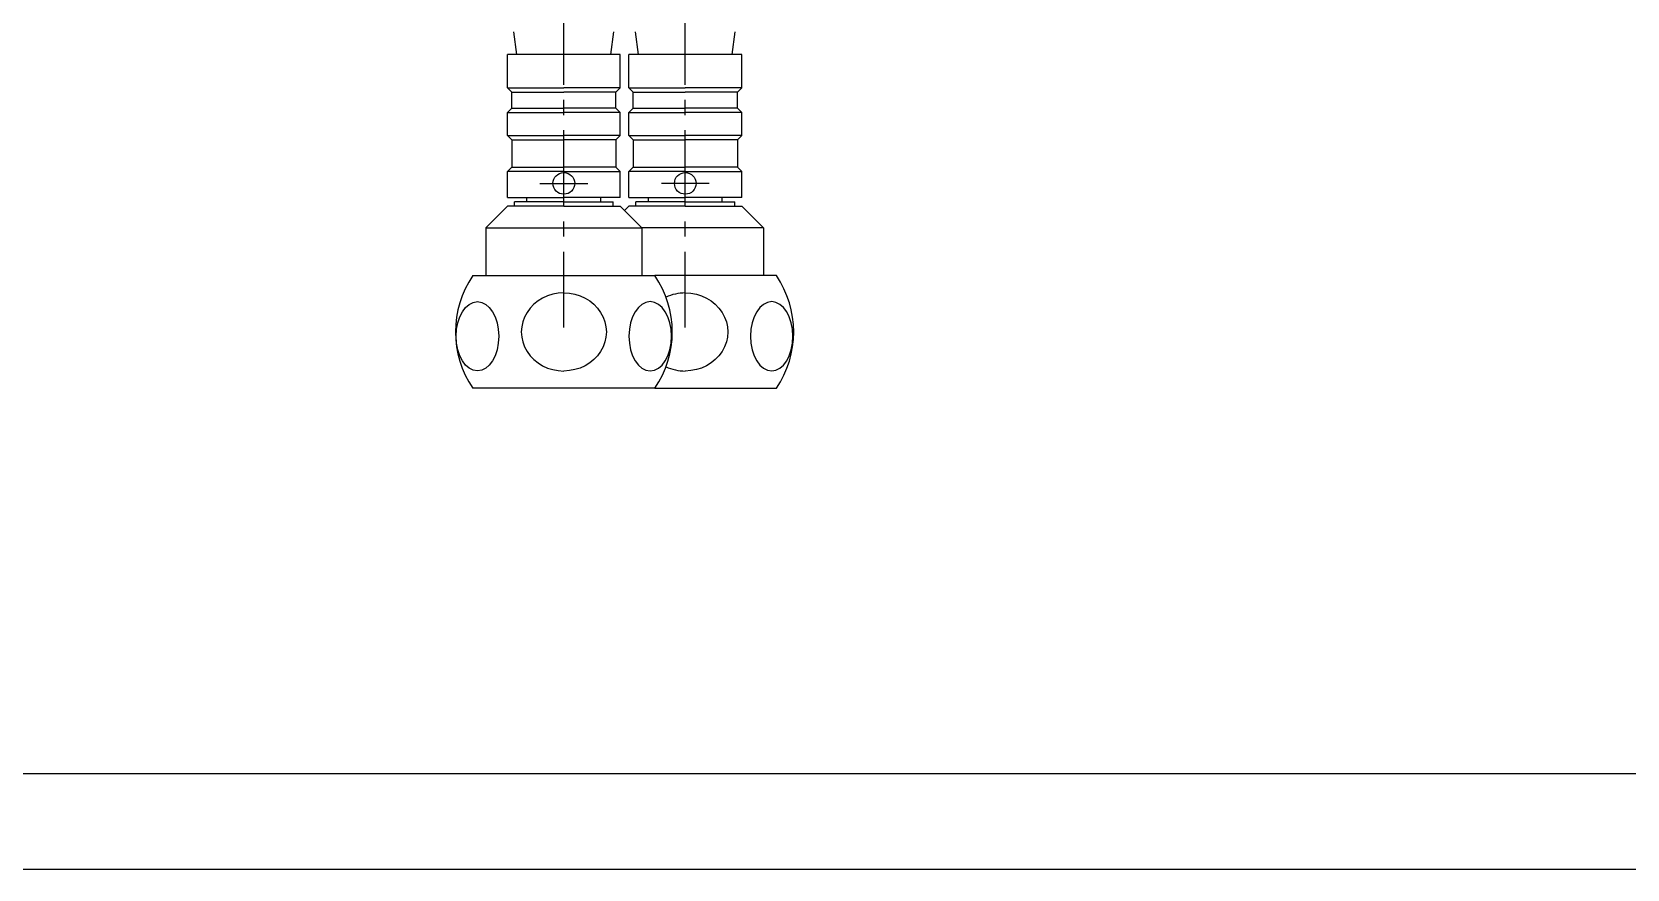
# Model space of a CAD drawing. Extents: x 16515 to 17109, y -53332 to -52912.
# Drawn here: x 16618.8 to 16802.7, y -53331.6 to -53235.1 of the extents above; entities that cross this region are included whole.
import ezdxf

# ---------------------------------------------------------------- set-up
doc = ezdxf.new("R2010")
doc.units = 0
doc.header["$LTSCALE"] = 7
doc.header["$MEASUREMENT"] = 0
doc.linetypes.add('CENTER', pattern=[2, 1.25, -0.25, 0.25, -0.25])
doc.layers.get('0').update_dxf_attribs({"color": 2, "linetype": 'CONTINUOUS'})
for name, color, linetype in [('CL', 1, 'CENTER'), ('DWG', 7, 'CONTINUOUS'), ('TXT', 4, 'CONTINUOUS')]:
    doc.layers.add(name, color=color, linetype=linetype)

# ---------------------------------------------------------------- blocks, each defined once
blk = doc.blocks.new('BORDER')
blk.add_line((0, 0), (1, 0))

msp = doc.modelspace()

# ---------------------------------------------------------------- linework, layer by layer
at = {"linetype": 'CENTER'}
for p, q in [((16677.41, -53252.53), (16682.91, -53252.53)), ((16696.91, -53252.53), (16691.41, -53252.53))]:
    msp.add_line(p, q, dxfattribs=at)
at = {"layer": 'CL'}
for p, q in [((16680.16, -53269.16), (16680.16, -53169.03)), ((16694.16, -53269.16), (16694.16, -53169.03))]:
    msp.add_line(p, q, dxfattribs=at)
at = {"layer": 'DWG'}
for p, q in [((16674.76, -53237.66), (16674.41, -53235.06)), ((16685.56, -53237.66), (16685.91, -53235.06)), ((16688.76, -53237.66), (16688.41, -53235.06)), ((16699.56, -53237.66), (16699.91, -53235.06)), ((16686.66, -53237.66), (16673.66, -53237.66)), ((16673.66, -53241.5), (16673.66, -53237.67)), ((16686.66, -53241.5), (16686.66, -53237.67)), ((16700.66, -53237.66), (16687.66, -53237.66)), ((16687.66, -53241.5), (16687.66, -53237.67)), ((16700.66, -53241.5), (16700.66, -53237.67)), ((16673.66, -53241.5), (16674.16, -53242)), ((16673.66, -53241.5), (16680.16, -53241.5)), ((16674.16, -53243.84), (16674.16, -53242)), ((16674.16, -53242), (16680.16, -53242)), ((16686.66, -53241.5), (16680.16, -53241.5)), ((16686.16, -53242), (16680.16, -53242)), ((16686.66, -53241.5), (16686.16, -53242)), ((16686.16, -53243.84), (16686.16, -53242)), ((16687.66, -53241.5), (16694.16, -53241.5)), ((16687.66, -53241.5), (16688.16, -53242)), ((16688.16, -53242), (16694.16, -53242)), ((16688.16, -53243.84), (16688.16, -53242)), ((16700.66, -53241.5), (16694.16, -53241.5)), ((16700.16, -53242), (16694.16, -53242)), ((16700.66, -53241.5), (16700.16, -53242)), ((16700.16, -53243.84), (16700.16, -53242)), ((16673.66, -53244.34), (16674.16, -53243.84)), ((16673.66, -53247), (16673.66, -53244.34)), ((16673.66, -53244.34), (16680.16, -53244.34)), ((16674.16, -53243.84), (16680.16, -53243.84)), ((16686.16, -53243.84), (16680.16, -53243.84)), ((16686.66, -53244.34), (16680.16, -53244.34)), ((16686.66, -53244.34), (16686.16, -53243.84)), ((16686.66, -53247), (16686.66, -53244.34)), ((16687.66, -53244.34), (16688.16, -53243.84)), ((16687.66, -53244.34), (16694.16, -53244.34)), ((16687.66, -53247), (16687.66, -53244.34)), ((16688.16, -53243.84), (16694.16, -53243.84)), ((16700.16, -53243.84), (16694.16, -53243.84)), ((16700.66, -53244.34), (16694.16, -53244.34)), ((16700.66, -53244.34), (16700.16, -53243.84)), ((16700.66, -53247), (16700.66, -53244.34)), ((16673.66, -53247), (16674.16, -53247.5)), ((16673.66, -53247), (16680.16, -53247)), ((16674.16, -53247.5), (16674.16, -53250.67)), ((16674.16, -53247.5), (16680.16, -53247.5)), ((16686.66, -53247), (16680.16, -53247)), ((16686.16, -53247.5), (16680.16, -53247.5)), ((16686.66, -53247), (16686.16, -53247.5)), ((16686.16, -53247.5), (16686.16, -53250.67)), ((16687.66, -53247), (16694.16, -53247)), ((16687.66, -53247), (16688.16, -53247.5)), ((16688.16, -53247.5), (16694.16, -53247.5)), ((16688.16, -53247.5), (16688.16, -53250.67)), ((16700.66, -53247), (16694.16, -53247)), ((16700.16, -53247.5), (16694.16, -53247.5)), ((16700.66, -53247), (16700.16, -53247.5)), ((16700.16, -53247.5), (16700.16, -53250.67)), ((16674.16, -53250.67), (16673.66, -53251.17)), ((16673.66, -53254.17), (16673.66, -53251.17)), ((16680.16, -53251.17), (16673.66, -53251.17)), ((16674.16, -53250.67), (16680.16, -53250.67)), ((16686.16, -53250.67), (16680.16, -53250.67)), ((16680.16, -53251.17), (16686.66, -53251.17)), ((16686.16, -53250.67), (16686.66, -53251.17)), ((16686.66, -53254.17), (16686.66, -53251.17)), ((16688.16, -53250.67), (16687.66, -53251.17)), ((16694.16, -53251.17), (16687.66, -53251.17)), ((16687.66, -53254.17), (16687.66, -53251.17)), ((16688.16, -53250.67), (16694.16, -53250.67)), ((16700.16, -53250.67), (16694.16, -53250.67)), ((16694.16, -53251.17), (16700.66, -53251.17)), ((16700.16, -53250.67), (16700.66, -53251.17)), ((16700.66, -53254.17), (16700.66, -53251.17)), ((16673.66, -53254.17), (16680.16, -53254.17)), ((16675.91, -53254.67), (16675.91, -53254.17)), ((16686.66, -53254.17), (16680.16, -53254.17)), ((16684.41, -53254.67), (16684.41, -53254.17)), ((16687.66, -53254.17), (16694.16, -53254.17)), ((16689.91, -53254.67), (16689.91, -53254.17)), ((16700.66, -53254.17), (16694.16, -53254.17)), ((16698.41, -53254.67), (16698.41, -53254.17)), ((16673.66, -53255.17), (16671.16, -53257.67)), ((16680.16, -53255.17), (16673.66, -53255.17)), ((16675.91, -53254.67), (16674.46, -53254.67)), ((16674.46, -53255.17), (16674.46, -53254.67)), ((16680.16, -53254.67), (16674.46, -53254.67)), ((16680.16, -53254.67), (16685.86, -53254.67)), ((16680.16, -53255.17), (16686.66, -53255.17)), ((16684.41, -53254.67), (16685.86, -53254.67)), ((16685.86, -53255.17), (16685.86, -53254.67)), ((16686.66, -53255.17), (16689.16, -53257.67)), ((16687.66, -53255.17), (16687.16, -53255.67)), ((16694.16, -53255.17), (16687.66, -53255.17)), ((16689.91, -53254.67), (16688.46, -53254.67)), ((16694.16, -53254.67), (16688.46, -53254.67)), ((16688.46, -53255.17), (16688.46, -53254.67)), ((16694.16, -53254.67), (16699.86, -53254.67)), ((16694.16, -53255.17), (16700.66, -53255.17)), ((16698.41, -53254.67), (16699.86, -53254.67)), ((16699.86, -53255.17), (16699.86, -53254.67)), ((16700.66, -53255.17), (16703.16, -53257.67)), ((16671.16, -53257.67), (16689.16, -53257.67)), ((16671.16, -53257.67), (16671.16, -53263.17)), ((16703.16, -53257.67), (16689.16, -53257.67)), ((16689.16, -53257.67), (16689.16, -53263.17)), ((16703.16, -53257.67), (16703.16, -53263.17)), ((16669.66, -53263.17), (16690.66, -53263.17)), ((16704.66, -53263.17), (16690.66, -53263.17)), ((16690.66, -53276.17), (16669.66, -53276.17)), ((16690.66, -53276.17), (16704.66, -53276.17))]:
    msp.add_line(p, q, dxfattribs=at)
for centre in [(16680.16, -53252.53), (16694.16, -53252.53)]:
    msp.add_circle(centre, 1.25, dxfattribs=at)
for centre, start, end in [((16679.23, -53269.67), 145.7945, 214.2055), ((16681.1, -53269.67), 325.7945, 34.2055), ((16695.1, -53269.67), 325.7945, 34.2055)]:
    msp.add_arc(centre, 11.56, start, end, dxfattribs=at)
for centre, major_axis, start_param, end_param in [((16680.16, -53269.67), (-4.9, 0), 4.712389, 7.853982), ((16694.16, -53269.67), (4.9, 0), 1.570796, 2.040739), ((16694.16, -53269.67), (4.9, 0), 4.242446, 4.712389)]:
    msp.add_ellipse(centre, major_axis=major_axis, ratio=0.918559, start_param=start_param, end_param=end_param, dxfattribs=at)
at = {"layer": 'DWG', "extrusion": (0, 0, -1)}
for centre in [(16680.16, -53269.67), (16694.16, -53269.67)]:
    msp.add_ellipse(centre, major_axis=(4.9, 0), ratio=0.918559, start_param=4.712389, end_param=7.853982, dxfattribs=at)
at = {"layer": 'DWG'}
msp.add_ellipse((16670.2, -53270.17), major_axis=(0, 4), ratio=0.612372, dxfattribs=at)
at = {"layer": 'DWG', "extrusion": (0, 0, -1)}
for centre in [(16690.12, -53270.17), (16704.12, -53270.17)]:
    msp.add_ellipse(centre, major_axis=(0, 4), ratio=0.612372, dxfattribs=at)
at = {"layer": 'TXT'}
msp.add_line((17095.19, -53320.62), (16541.19, -53320.62), dxfattribs=at)

# ---------------------------------------------------------------- block references
at = {"xscale": 594, "yscale": 420, "zscale": 594}
msp.add_blockref('BORDER', (16515.19, -53331.62), dxfattribs=at)

doc.saveas('drawing.dxf')
